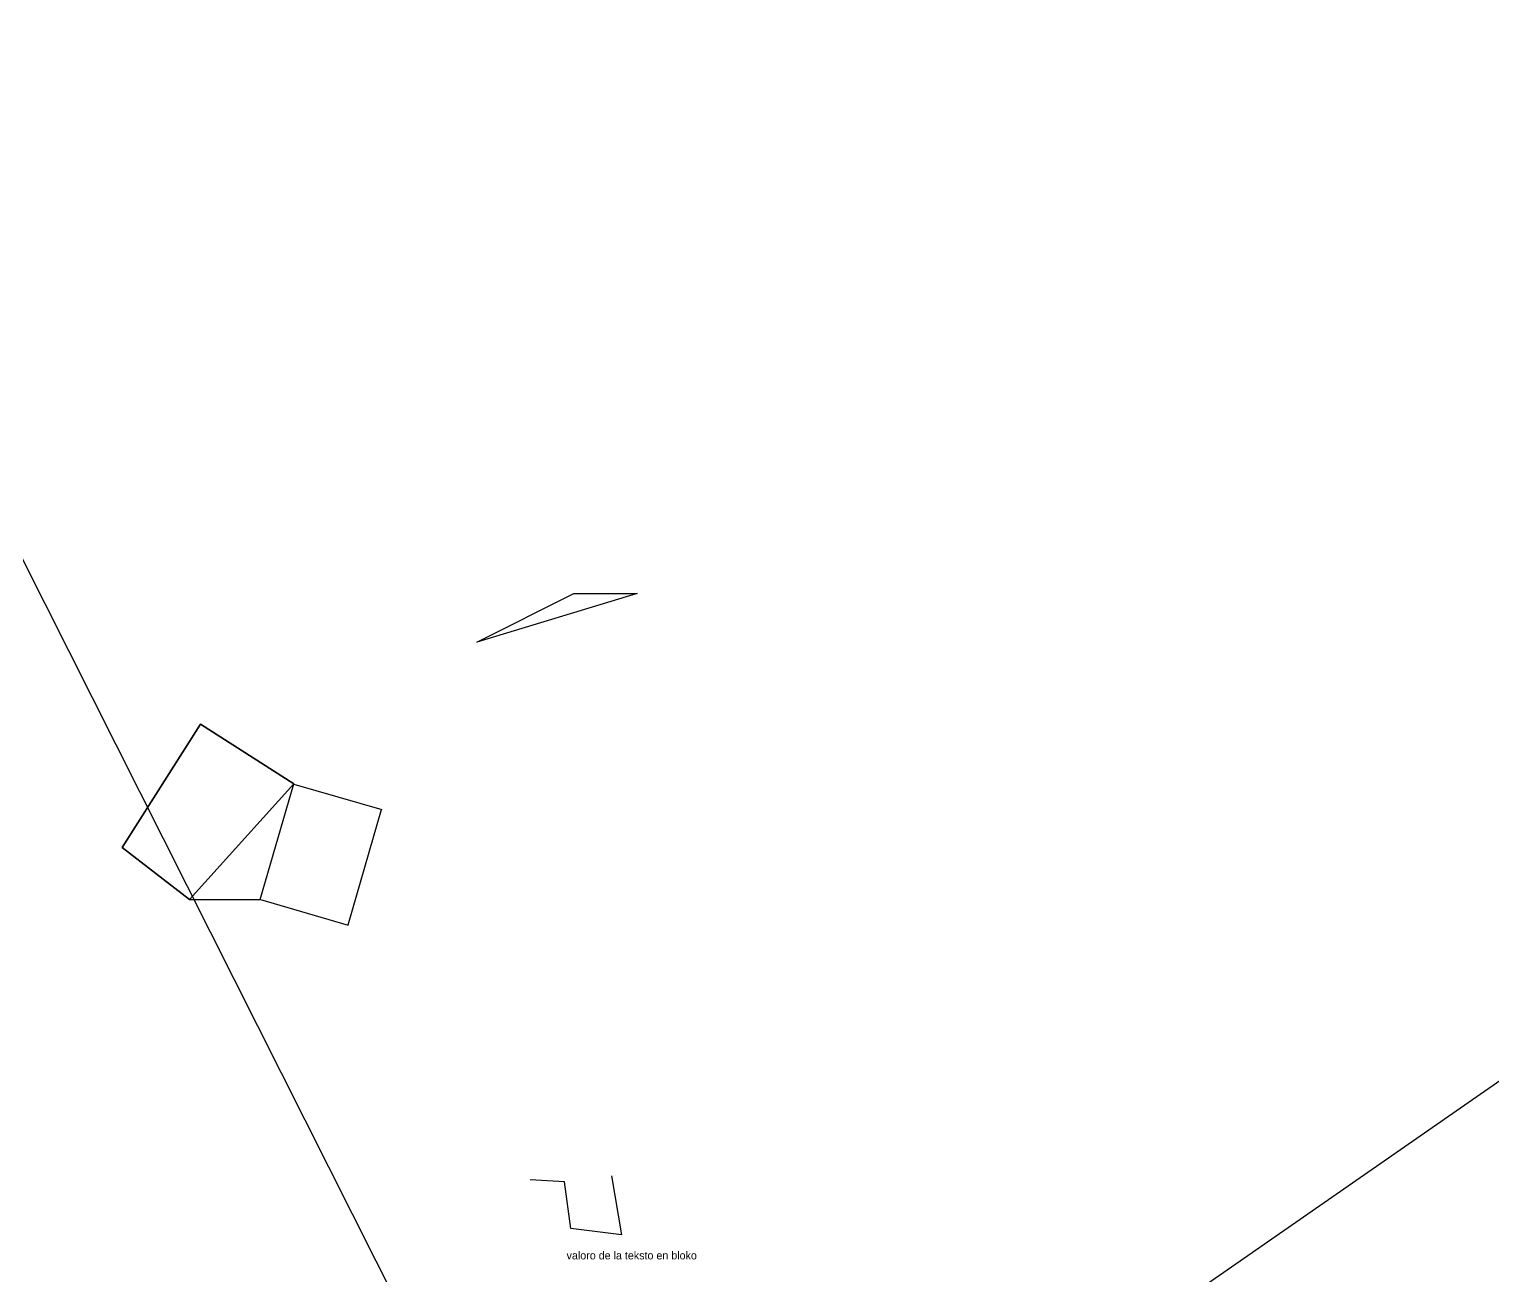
# Model space of a CAD drawing. Extents: x -2750778 to 860276, y -1983468 to 1712338.
# Drawn here: x -3360 to 14925, y 5644 to 21221 of the extents above; entities that cross this region are included whole.
import ezdxf

# ---------------------------------------------------------------- set-up
doc = ezdxf.new("R2010")
doc.units = 0
doc.layers.get('0').update_dxf_attribs({"linetype": 'CONTINUOUS'})
doc.layers.get('DEFPOINTS').update_dxf_attribs({"linetype": 'CONTINUOUS'})
doc.layers.add('TAVOLO_2', color=2, linetype='CONTINUOUS')
doc.layers.add('TAVOLO_3', color=4, linetype='CONTINUOUS')
doc.dimstyles.get("Standard").update_dxf_attribs({"dimtxt": 2.5, "dimasz": 2.5, "dimexe": 1.25, "dimexo": 0.625, "dimtad": 1, "dimcen": 2.5, "dimazin": 3, "dimtfac": 1, "dimtmove": 0, "dimatfit": 3})

# ---------------------------------------------------------------- blocks, each defined once
blk = doc.blocks.new('BLOKO')
at = {"layer": 'TAVOLO_3'}
for p, q in [((-313, 752), (-746, 777)), ((-237, 167), (-313, 752)), ((272, 828), (399, 91)), ((399, 91), (-237, 167))]:
    blk.add_line(p, q, dxfattribs=at)
blk.add_attdef('ETIKEDO', (-289, -218), '', height=100, dxfattribs=at)
blk = doc.blocks.new('*U18')
at = {"layer": 'TAVOLO_3', "extrusion": (0.289344, -0.957225, 0)}
for p, q in [((4237, 14169, 4), (2230, 13562, 4)), ((4237, 14169), (2230, 13562)), ((4237, 14169, 4), (4237, 14169)), ((2230, 13562, 4), (2230, 13562))]:
    blk.add_line(p, q, dxfattribs=at)
at = {"layer": 'TAVOLO_3'}
for p, q in [((4237, 14169, 4), (2230, 13562, 4)), ((2230, 13562, 4), (3443, 14169, 4)), ((4235, 14169, 4), (2232, 13563, 4)), ((2232, 13563, 4), (3444, 14169, 4)), ((3443, 14169, 4), (4237, 14169, 4)), ((3444, 14169, 4), (4235, 14169, 4))]:
    blk.add_line(p, q, dxfattribs=at)
at = {"layer": 'TAVOLO_3', "extrusion": (-0.447152, 0.894458, 0)}
for p, q in [((2230, 13562, 4), (3443, 14169, 4)), ((2230, 13562), (3443, 14169)), ((3443, 14169, 4), (3443, 14169)), ((2230, 13562, 4), (2230, 13562))]:
    blk.add_line(p, q, dxfattribs=at)
at = {"layer": 'TAVOLO_3', "extrusion": (0, 0, -1)}
for p, q in [((4237, 14169), (2230, 13562)), ((2230, 13562), (3443, 14169)), ((2232, 13563), (3444, 14169)), ((4235, 14169), (2232, 13563)), ((3443, 14169), (4237, 14169)), ((3444, 14169), (4235, 14169))]:
    blk.add_line(p, q, dxfattribs=at)
at = {"layer": 'TAVOLO_3', "extrusion": (-0.289344, 0.957225, 0)}
for p, q in [((4235, 14169), (2232, 13563)), ((4235, 14169, 4), (2232, 13563, 4)), ((4235, 14169), (4235, 14169, 4)), ((2232, 13563, 4), (2232, 13563))]:
    blk.add_line(p, q, dxfattribs=at)
at = {"layer": 'TAVOLO_3', "extrusion": (0.447152, -0.894458, 0)}
for p, q in [((2232, 13563), (3444, 14169)), ((2232, 13563, 4), (3444, 14169, 4)), ((3444, 14169), (3444, 14169, 4)), ((2232, 13563, 4), (2232, 13563))]:
    blk.add_line(p, q, dxfattribs=at)
at = {"layer": 'TAVOLO_3', "extrusion": (0, 1, 0)}
for p, q in [((3443, 14169, 4), (4237, 14169, 4)), ((3443, 14169), (4237, 14169)), ((3443, 14169, 4), (3443, 14169)), ((4237, 14169, 4), (4237, 14169))]:
    blk.add_line(p, q, dxfattribs=at)
at = {"layer": 'TAVOLO_3', "extrusion": (0, -1, 0)}
for p, q in [((3444, 14169, 4), (4235, 14169, 4)), ((3444, 14169), (3444, 14169, 4)), ((3444, 14169), (4235, 14169)), ((4235, 14169), (4235, 14169, 4))]:
    blk.add_line(p, q, dxfattribs=at)
blk = doc.blocks.new('*U19')
at = {"layer": 'TAVOLO_3'}
for p, q in [((-1220, 12535), (-2199, 10997)), ((-54, 11790), (-1220, 12535)), ((-1360, 10345), (-54, 11790)), ((-2199, 10997), (-1360, 10345))]:
    blk.add_line(p, q, dxfattribs=at)
blk = doc.blocks.new('*U20')
at = {"layer": 'TAVOLO_3', "color": 0}
blk.add_text('1504,68', height=2.5, rotation=73.8035, dxfattribs=at).set_placement((829, 10742))
blk = doc.blocks.new('*D4')
at = {"layer": 'DEFPOINTS', "color": 0}
for p in [(-54, 11790), (1042, 11471), (-474, 10345, 1)]:
    blk.add_point(p, dxfattribs=at)
at = {"layer": 'TAVOLO_3', "color": 0}
for p, q in [((-53, 11789), (1043, 11471)), ((623, 10029), (1042, 11469)), ((-473, 10345), (624, 10026))]:
    blk.add_line(p, q, dxfattribs=at)
for points in [[(1041, 11469), (1042, 11469), (1042, 11471)], [(623, 10029), (624, 10029), (623, 10026)]]:
    blk.add_solid(points, dxfattribs=at)
at = {"layer": 'TAVOLO_3'}
blk.add_blockref('*U20', (0, 0), dxfattribs=at)

msp = doc.modelspace()

# ---------------------------------------------------------------- linework, layer by layer
for points in [[(-2199.208, 10997.252), (-1219.899, 12535.435), (-54.055, 11789.649), (-1359.8, 10344.689)], [(-54.055, 11789.649, 1), (-1359.8, 10344.689, 1), (-473.759, 10344.689, 1), (-54.055, 11789.649, 1)]]:
    msp.add_3dface(points)
at = {"layer": 'TAVOLO_2'}
msp.add_line((-526777.786, 1053820.443), (845976.368, -1672170.931), dxfattribs=at)
at = {"layer": 'TAVOLO_3'}
msp.add_line((11211.63, 5441.204), (860275.786, 596236.133), dxfattribs=at)

# ---------------------------------------------------------------- block references
for name in ['*U18', '*U19']:
    msp.add_blockref(name, (0, 0), dxfattribs=at)
msp.add_blockref('BLOKO', (3642.137, 6066.05), dxfattribs=at).add_auto_attribs({'ETIKEDO': 'valoro de la teksto en bloko'})

# ---------------------------------------------------------------- dimensions: what is measured, and where the dimension line sits
dim = msp.add_aligned_dim(p1=(-473.759, 10344.689, 1), p2=(-54.055, 11789.649), distance=-1141.634, dimstyle='Standard', dxfattribs=at)
dim.commit()
dim.dimension.update_dxf_attribs({"geometry": '*D4', "text_midpoint": (830.416, 10749.311)})

doc.saveas('drawing.dxf')
